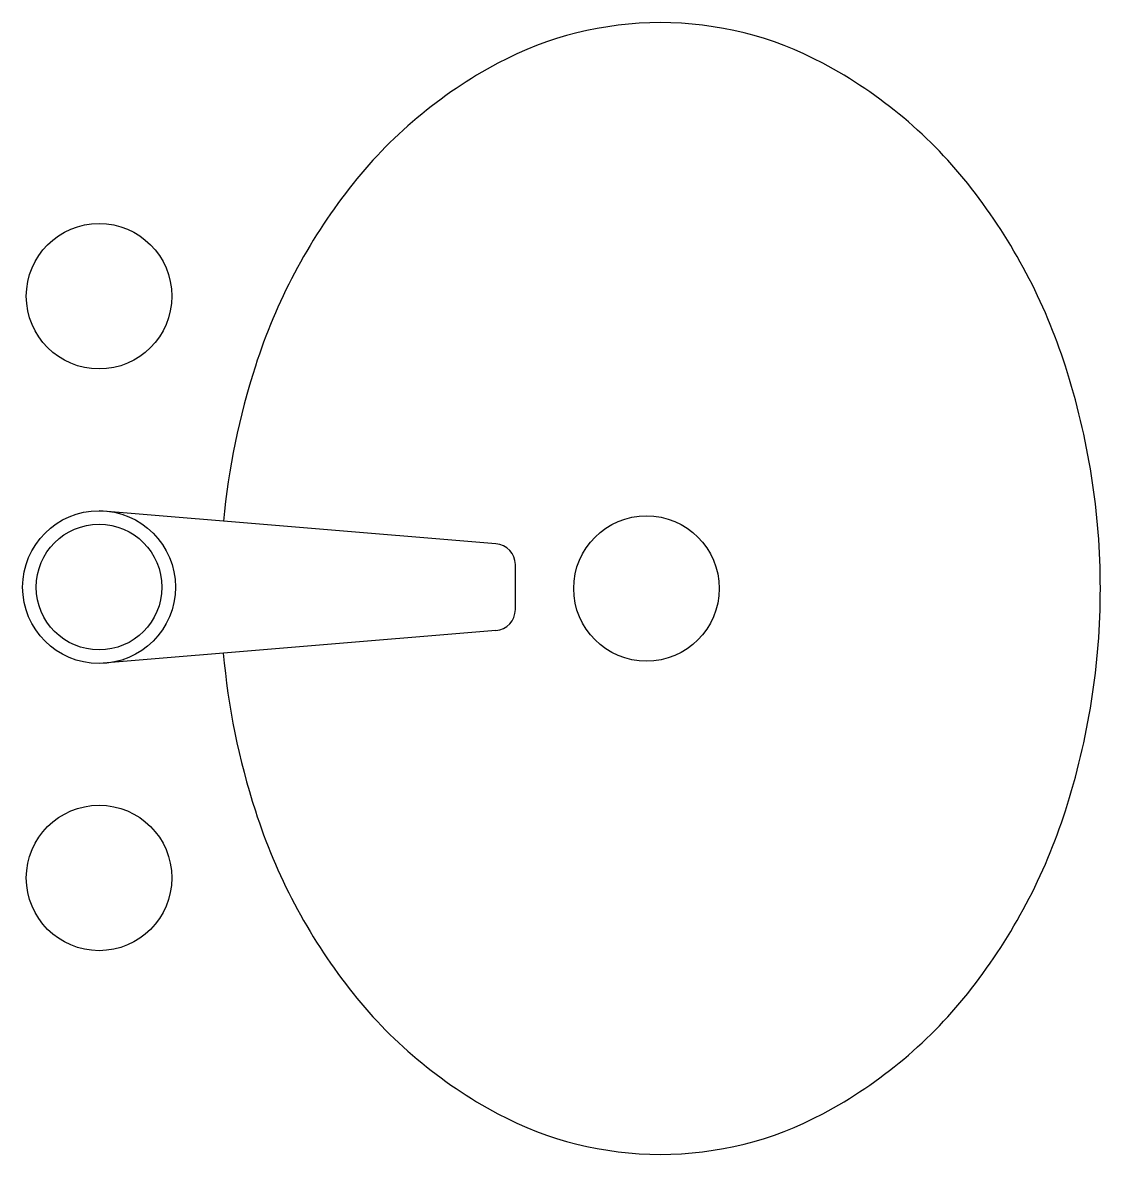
# Model space of a CAD drawing. Header units: millimetres. Extents: x -2899.934 to -2899.564, y 2976.231 to 2976.62.
import ezdxf

# ---------------------------------------------------------------- set-up
doc = ezdxf.new("R2010")
doc.units = ezdxf.units.MM
doc.header["$LTSCALE"] = 10
doc.layers.add('banheiro_louças', color=2, linetype='Continuous')
doc.layers.add('spl', color=7, linetype='Continuous')

msp = doc.modelspace()

# ---------------------------------------------------------------- linework, layer by layer
at = {"layer": 'banheiro_louças'}
for p, q in [((-2899.771609002029, 2976.440915721122), (-2899.908016835146, 2976.452263401756)), ((-2899.764955559699, 2976.418281887176), (-2899.764955559699, 2976.433736495905)), ((-2899.771609002029, 2976.411102661959), (-2899.908016835146, 2976.399754981324))]:
    msp.add_line(p, q, dxfattribs=at)
msp.add_lwpolyline([(-2899.865319208092, 2976.403306969686, 0.05562898149290005), (-2899.854305529273, 2976.349060207618, 0.0875308830773176), (-2899.822024994637, 2976.287962913323, 0.1055012181921354), (-2899.770917155429, 2976.244925148044, 0.1230310181428454), (-2899.715110449321, 2976.230982186837, 0.1230310181428071), (-2899.659303743214, 2976.244925148045, 0.1055012181921104), (-2899.608195904006, 2976.287962913322, 0.0875308830773262), (-2899.57591536937, 2976.349060207619, 0.07802023030923287), (-2899.563910449321, 2976.425526556, 0.07802023030923283), (-2899.57591536937, 2976.501992904381, 0.08753088307732626), (-2899.608195904006, 2976.563090198676, 0.1055012181921228), (-2899.659303743214, 2976.606127963955, 0.1230310181428326), (-2899.715110449321, 2976.620070925163, 0.1230310181428071), (-2899.770917155428, 2976.606127963954, 0.1055012181921101), (-2899.822024994637, 2976.563090198677, 0.08753088307732632), (-2899.854305529273, 2976.501992904381, 0.05466226549305742), (-2899.86523170177, 2976.448704133801)], format="xyb", dxfattribs=at)
for centre, radius in [((-2899.908016835138, 2976.52600919154), 0.02499999999997726), ((-2899.908016835146, 2976.42600919154), 0.02625421021593866), ((-2899.908016835138, 2976.32600919154), 0.02499999999997726)]:
    msp.add_circle(centre, radius, dxfattribs=at)
at = {"layer": 'banheiro_louças', "color": 1}
msp.add_circle((-2899.908016835146, 2976.42600919154), 0.02160000000000082, dxfattribs=at)
at = {"layer": 'banheiro_louças'}
for centre, start, end in [((-2899.772155559699, 2976.433736495905), 0, 85.646444214247), ((-2899.772155559699, 2976.418281887176), 274.3535557857563, 0)]:
    msp.add_arc(centre, 0.007200000000000001, start, end, dxfattribs=at)
at = {"layer": 'spl', "color": 1}
msp.add_circle((-2899.719890149534, 2976.425526556), 0.0249999999996362, dxfattribs=at)

doc.saveas('drawing.dxf')
